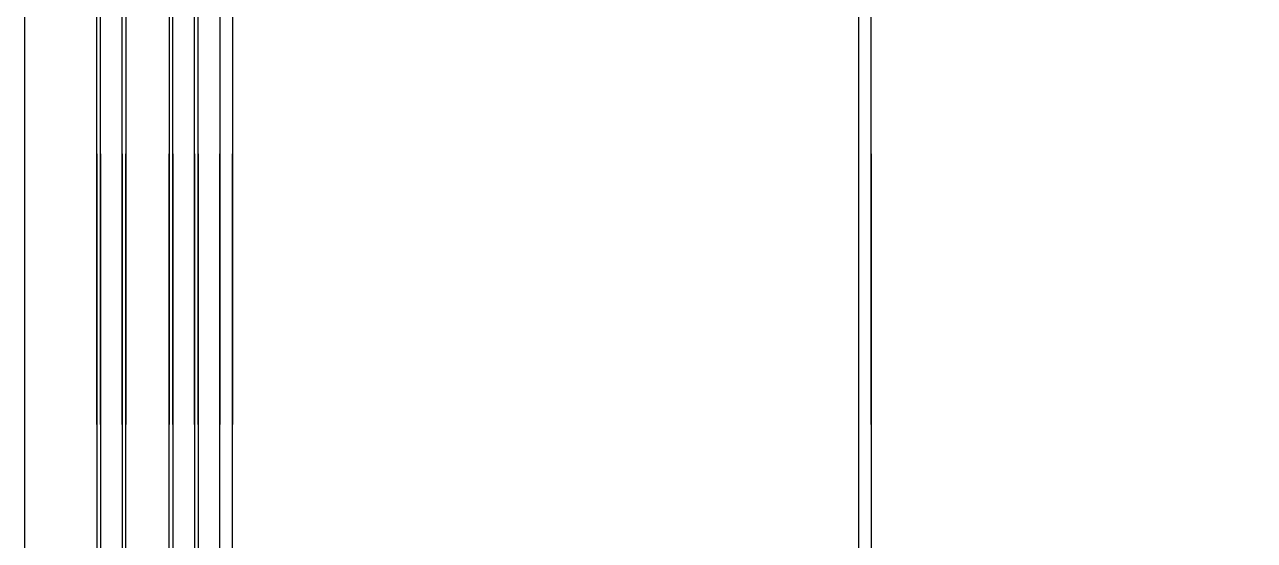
# Model space of a CAD drawing. Extents: x 6843040 to 15500510, y -6507076 to -4940511.
# Drawn here: x 7647907.7 to 7648247.7, y -6170745.1 to -6170602.5 of the extents above; entities that cross this region are included whole.
import ezdxf

# ---------------------------------------------------------------- set-up
doc = ezdxf.new("R2010")
doc.units = 0
doc.header["$LTSCALE"] = 1000
doc.header["$MEASUREMENT"] = 0
doc.linetypes.add('HIDDEN', pattern=[0.375, 0.25, -0.125])
for name, color, linetype in [('1', 1, 'Continuous'), ('GC', 3, 'Continuous'), ('LT-dim 1', 3, 'Continuous'), ('LT-玻璃', 4, 'Continuous'), ('LT-铝板', 31, 'Continuous'), ('批荡层', 213, 'Continuous')]:
    doc.layers.add(name, color=color, linetype=linetype)

# ---------------------------------------------------------------- blocks, each defined once
blk = doc.blocks.new('*U253')
at = {"layer": '1'}
h = blk.add_hatch(dxfattribs=at)
h.set_pattern_fill('ANSI37', color=252, scale=0.5, angle=-180, style=0)
h.set_pattern_definition([(224.9999999999999, (6768965.342480463, -83328.18168108174), (1.122532015133643, -1.122532015133645), []), (314.9999999999999, (6768965.342480463, -83328.18168108174), (1.122532015133645, 1.122532015133643), [])])
h.paths.add_polyline_path([(7, -3.5), (10, -5), (10, -6), (1, -6), (-2.126581966876984e-05, -7.000021265877876), (-4.168599843978882e-06, 7.000004168774467), (1, 6), (10, 6), (10, 5), (7, 3.5)])
h = blk.add_hatch(dxfattribs=at)
h.set_pattern_fill('HEX', color=252, scale=0.19, angle=-360.0000000000001, style=0)
h.set_pattern_definition([(360, (6768965.342480463, -83328.18168108174), (9.680894054106727e-16, 1.0448594), [0.60325, -1.2065]), (119.9999999999999, (6768965.342480463, -83328.18168108174), (-0.9048747837829667, -0.5224296999999988), [0.6032499999999967, -1.206499999999993]), (59.99999999999992, (6768965.945730463, -83328.18168108174), (-0.9048747837829658, 0.5224297000000009), [0.60325, -1.2065])])
h.paths.add_polyline_path([(7.5, 3.302912230952643), (10.11803398840129, 4.5), (13.5, 4.5), (13.5, -4.5), (10.11803398840129, -4.5), (7.5, -3.19098300562473)])
h = blk.add_hatch(dxfattribs=at)
h.set_pattern_fill('ANSI37', color=252, scale=0.1, angle=-180, style=0)
h.set_pattern_definition([(224.9999999999999, (6768965.342480463, -83328.18168108174), (0.2245064030267287, -0.2245064030267291), []), (314.9999999999999, (6768965.342480463, -83328.18168108174), (0.2245064030267291, 0.2245064030267286), [])])
h.paths.add_polyline_path([(14, 6), (14, 5), (10, 5), (10, 6)])
h.paths.add_polyline_path([(14, -5), (14, -6), (10, -6), (10, -5)])
at = {"color": 253}
blk.add_lwpolyline([(10, -6), (10, -5), (7, -3.5), (7, 3.5), (10, 5), (10, 6), (1, 6), (0, 7), (0, -7), (1, -6), (10, -6)], dxfattribs=at)
for points in [[(7, -3.5), (10, -5), (14, -5), (14, 5), (10, 5), (7, 3.5)], [(7.5, 3.19098300562473), (7.5, -3.19098300562473), (10.11803398840129, -4.5), (13.5, -4.5), (13.5, 4.5), (10.11803398840129, 4.5)], [(14, 6), (14, 5), (10, 5), (10, 6)], [(14, -6), (14, -5), (10, -5), (10, -6)]]:
    blk.add_lwpolyline(points, close=True, dxfattribs=at)
at = {"layer": 'LT-玻璃', "color": 8}
for p, q in [((138.1989724639483, 13), (0, 13)), ((138.1989724639483, 7), (0, 7)), ((138.1989724639483, -7.000017631100491), (-1.763086766004562e-05, -7.000017631100491)), ((138.1989724639483, -12.99963135941653), (-1.763086766004562e-05, -12.99963135941653))]:
    blk.add_line(p, q, dxfattribs=at)
at = {"layer": 'LT-玻璃', "color": 150}
for points in [[(138.1989724639483, 14), (1, 14), (0, 13), (0, 7), (1, 6), (138.1989724639483, 6)], [(138.1989724639483, -14.00001763110049), (0.99998236913234, -14.00001763110049), (-1.763086766004562e-05, -13.00001763110049), (-1.763086766004562e-05, -7.000017631100491), (0.99998236913234, -6.000017631100491), (138.1989724639483, -6.000017631100491)]]:
    blk.add_lwpolyline(points, dxfattribs=at)
blk = doc.blocks.new('LT-BLK-20240910180508', base_point=(-5314322.16671394, -298328.3343760425))
at = {"layer": 'GC', "color": 8, "linetype": 'HIDDEN', "ltscale": 20}
for p, q in [((-5314594.916507783, -299557.6363848075), (-5314594.916507784, -297857.6363848513)), ((-5314421.806239106, -299557.6363848075), (-5314421.806239107, -297857.6363848513))]:
    blk.add_line(p, q, dxfattribs=at)
at = {"layer": 'LT-铝板'}
for p, q in [((-5314598.416507782, -299557.6363848075), (-5314598.416507783, -297857.6363848513)), ((-5314418.306239105, -299557.6363848075), (-5314418.306239106, -297857.6363848504))]:
    blk.add_line(p, q, dxfattribs=at)
at = {"layer": 'LT-dim 1', "rotation": 90}
blk.add_blockref('*U253', (-5314618.416596136, -297995.8353573149), dxfattribs=at)
blk = doc.blocks.new('*U261')
at = {"layer": 'GC', "color": 8, "linetype": 'HIDDEN', "ltscale": 20}
for p, q in [((34.48748892535528, 1005.185134678462), (34.48748892535498, -1079.156251945967)), ((207.4882256406273, 1005.18513467852), (207.488225640627, -1079.156251945909))]:
    blk.add_line(p, q, dxfattribs=at)
at = {"layer": 'LT-玻璃', "color": 8}
for p, q in [((-2.011791991171938, -1079.156774878113), (-2.011791991171776, -7.499730545279419)), ((3.988208008828062, -1079.156774878113), (3.988208008828224, -7.499730545279419)), ((17.98822563992855, -1079.156774878113), (17.98822563992871, -7.499712914411759)), ((23.98783936824459, -1079.156774878113), (23.98783936824475, -7.49971291441176))]:
    blk.add_line(p, q, dxfattribs=at)
at = {"layer": 'LT-玻璃', "color": 150}
for points in [[(-3.011791991171938, -1079.156774878113), (-3.011791991171776, -8.49973054527942), (-2.011791991171776, -7.499730545279419), (3.988208008828224, -7.499730545279419), (4.988208008828224, -8.49973054527942), (4.988208008828063, -1079.156774878113)], [(24.98822563992855, -1079.156774878113), (24.98822563992871, -8.49971291441176), (23.98822563992871, -7.49971291441176), (17.98822563992871, -7.499712914411759), (16.98822563992871, -8.49971291441176), (16.98822563992855, -1079.156774878113)]]:
    blk.add_lwpolyline(points, dxfattribs=at)
at = {"layer": 'LT-铝板'}
for p, q in [((30.98748892535528, 1005.185134678462), (30.98748892535498, -1079.156251945967)), ((210.9882256406273, 1005.185134678287), (210.988225640627, -1079.156251946142))]:
    blk.add_line(p, q, dxfattribs=at)

msp = doc.modelspace()

# ---------------------------------------------------------------- linework, layer by layer
at = {"layer": '批荡层'}
msp.add_lwpolyline([(7648247.6939988, -6153863.889315866), (7647907.693977662, -6153841.767290499), (7647907.694103122, -6178763.889315992)], dxfattribs=at)

# ---------------------------------------------------------------- block references
msp.add_blockref('*U261', (7647930.707186933, -6169633.889444739))
at = {"layer": 'LT-dim 1', "ltscale": 1000}
msp.add_blockref('LT-BLK-20240910180508', (7648237.944469699, -6171108.889315911), dxfattribs=at)

doc.saveas('drawing.dxf')
